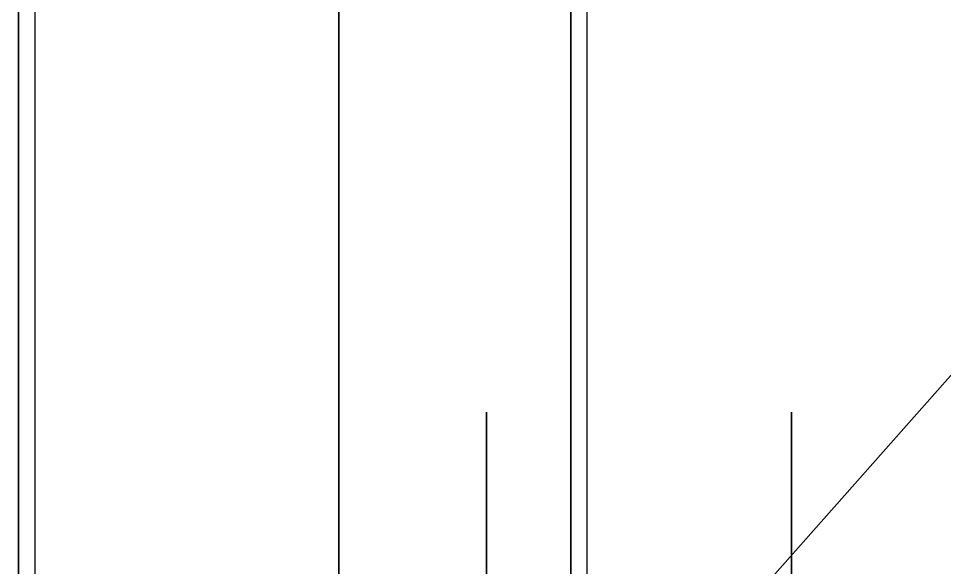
# Model space of a CAD drawing. Header units: millimetres. Extents: x -2 to 771, y -886 to 7.
# Drawn here: x -2 to 113.6, y -749.9 to -681.3 of the extents above; entities that cross this region are included whole.
import ezdxf

# ---------------------------------------------------------------- set-up
doc = ezdxf.new("R2010")
doc.units = ezdxf.units.MM
for name, color, linetype in [('IQ_200_2D', 1, 'Continuous'), ('IQ_200_3D', 1, 'Continuous'), ('IQ_204_2D', 7, 'Continuous'), ('IQ_204_3D', 7, 'Continuous')]:
    doc.layers.add(name, color=color, linetype=linetype)

msp = doc.modelspace()

# ---------------------------------------------------------------- linework, layer by layer
at = {"layer": 'IQ_200_2D'}
for p, q in [((69, -817.5), (69, -27.5)), ((0, -60), (0, -825))]:
    msp.add_line(p, q, dxfattribs=at)
at = {"layer": 'IQ_200_3D'}
for points, invisible_edges in [([(767.96, -60, 157), (-2.04, -825, 157), (-2.04, -60, 157), (57.96, 0, 157)], 13), ([(-2.04, -60, 190), (-2.04, -825, 190), (767.96, -60, 190), (57.96, 0, 190)], 14), ([(-2.04, -825, 157), (767.96, -60, 157), (767.96, -825, 157), (707.96, -885, 157)], 13), ([(767.96, -825, 190), (767.96, -60, 190), (-2.04, -825, 190), (707.96, -885, 190)], 14), ([(727.96, -845, 150), (37.96, -845, 150), (37.96, -80, 150), (727.96, -80, 150)], 5)]:
    msp.add_3dface(points, dxfattribs=dict(at, invisible_edges=invisible_edges))
for points in [[(66.96, -817.5, 1470), (66.96, -777.1, 1570), (66.96, -63.9, 1570), (66.96, -27.5, 1470)], [(66.96, -27.5, 1470), (66.96, -27.5, 190), (66.96, -817.5, 190), (66.96, -817.5, 1470)], [(-2.04, -60, 190), (-2.04, -60, 157), (-2.04, -825, 157), (-2.04, -825, 190)], [(698.96, -777.1, 1570), (698.96, -63.9, 1570), (66.96, -63.9, 1570), (66.96, -777.1, 1570)], [(37.96, -80, 157), (37.96, -80, 150), (37.96, -845, 150), (37.96, -845, 157)]]:
    msp.add_3dface(points, dxfattribs=at)
at = {"layer": 'IQ_204_2D'}
msp.add_line((701, -63.9), (69, -777.1), dxfattribs=at)
at = {"layer": 'IQ_204_3D'}
for points, invisible_edges in [([(56.41, -730.47, 62.1), (56.41, -750.18, 41.11), (56.41, -750.18, 60.49), (56.41, -740.28, 82.47)], 5), ([(56.41, -750.18, 41.11), (56.41, -730.47, 62.1), (56.41, -730.47, 39.5), (56.41, -740.28, 19.13)], 9), ([(94.51, -730.47, 50.8), (94.51, -730.47, 39.5), (56.41, -730.47, 39.5), (56.41, -730.47, 50.8)], 10), ([(94.51, -735.38, 29.31), (56.41, -735.38, 29.31), (56.41, -730.47, 39.5), (94.51, -730.47, 39.5)], 5), ([(94.51, -730.47, 62.1), (94.51, -730.47, 50.8), (56.41, -730.47, 50.8), (56.41, -730.47, 62.1)], 10), ([(94.51, -730.47, 62.1), (56.41, -730.47, 62.1), (56.41, -735.38, 72.29), (94.51, -735.38, 72.29)], 5), ([(94.51, -750.18, 60.49), (94.51, -750.18, 41.11), (94.51, -730.47, 62.1), (94.51, -740.28, 82.47)], 10), ([(94.51, -730.47, 39.5), (94.51, -730.47, 62.1), (94.51, -750.18, 41.11), (94.51, -740.28, 19.13)], 6), ([(94.51, -740.28, 19.13), (56.41, -740.28, 19.13), (56.41, -735.38, 29.31), (94.51, -735.38, 29.31)], 5), ([(56.41, -740.28, 82.47), (94.51, -740.28, 82.47), (94.51, -735.38, 72.29), (56.41, -735.38, 72.29)], 5), ([(56.41, -761.57, 76.17), (56.41, -757.96, 96.57), (56.41, -740.28, 82.47), (56.41, -750.18, 60.49)], 5), ([(56.41, -761.57, 25.43), (56.41, -750.18, 41.11), (56.41, -740.28, 19.13), (56.41, -757.96, 5.03)], 10), ([(94.51, -749.12, 12.08), (56.41, -749.12, 12.08), (56.41, -740.28, 19.13), (94.51, -740.28, 19.13)], 5), ([(56.41, -740.28, 82.47), (56.41, -749.12, 89.52), (94.51, -749.12, 89.52), (94.51, -740.28, 82.47)], 10), ([(94.51, -740.28, 82.47), (94.51, -757.96, 96.57), (94.51, -761.57, 76.17), (94.51, -750.18, 60.49)], 10), ([(94.51, -740.28, 19.13), (94.51, -750.18, 41.11), (94.51, -761.57, 25.43), (94.51, -757.96, 5.03)], 5), ([(56.41, -749.12, 89.52), (56.41, -757.96, 96.57), (94.51, -757.96, 96.57), (94.51, -749.12, 89.52)], 10), ([(56.41, -749.12, 12.08), (94.51, -749.12, 12.08), (94.51, -757.96, 5.03), (56.41, -757.96, 5.03)], 5)]:
    msp.add_3dface(points, dxfattribs=dict(at, invisible_edges=invisible_edges))

doc.saveas('drawing.dxf')
